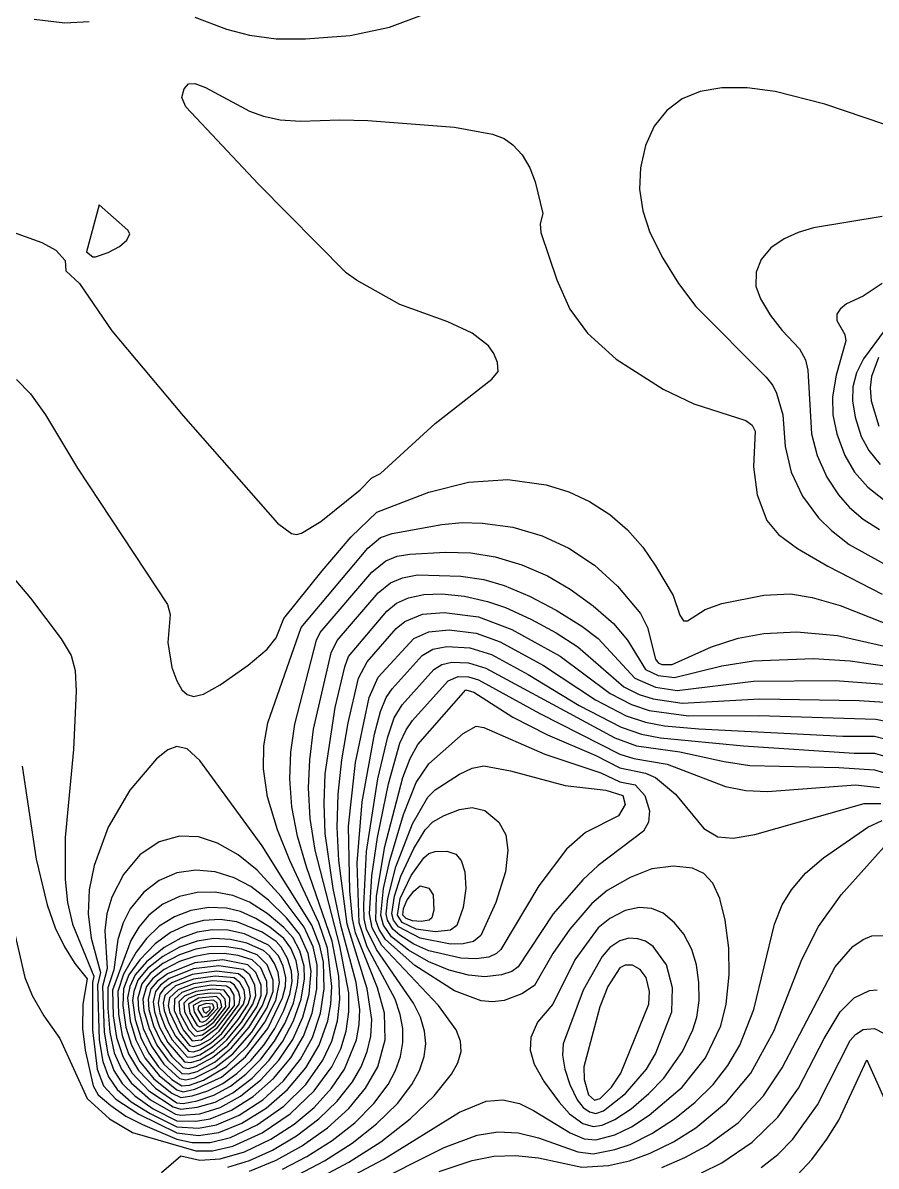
# Model space of a CAD drawing. Header units: inches. Extents: x 2608994 to 2618701, y 1261813 to 1271655.
# Drawn here: x 2614095 to 2614899, y 1265735 to 1266812 of the extents above; entities that cross this region are included whole.
import ezdxf

# ---------------------------------------------------------------- set-up
doc = ezdxf.new("R2010")
doc.units = ezdxf.units.IN
doc.header["$MEASUREMENT"] = 0

msp = doc.modelspace()

# ---------------------------------------------------------------- linework, layer by layer
for points, elevation in [([(2614105.6, 1266815.3), (2614134.4, 1266812), (2614157.2, 1266813.2)], 242), ([(2614256.8, 1266817.3), (2614286.8, 1266805.9), (2614308.4, 1266800.3), (2614333.6, 1266797), (2614361.2, 1266796.8), (2614403.2, 1266800.1), (2614440.4, 1266807.8), (2614471.4, 1266819.5)], 242), ([(2614073.5, 1266619.1), (2614112.8, 1266605.1), (2614126, 1266597.9), (2614134.7, 1266587.9), (2614135.4, 1266578.3), (2614148.2, 1266566.3), (2614178.8, 1266521.6), (2614246, 1266441.6), (2614334.8, 1266340.4), (2614348, 1266330.8), (2614352.8, 1266329.9), (2614357.6, 1266331), (2614375.6, 1266342), (2614412.6, 1266371.9), (2614423.6, 1266383.2), (2614432, 1266387.4), (2614483.6, 1266434.4), (2614536.9, 1266476.3), (2614542.9, 1266483.5), (2614542.1, 1266491.9), (2614538.7, 1266500.3), (2614533.6, 1266507.5), (2614518.4, 1266519.5), (2614495.4, 1266530.3), (2614450, 1266546.7), (2614409.2, 1266569.4), (2614399.6, 1266576.3), (2614317, 1266659.9), (2614248.4, 1266732.7), (2614244.8, 1266741.5), (2614246.9, 1266749.9), (2614250.8, 1266754.4), (2614256.8, 1266754.9), (2614266.9, 1266751.1), (2614308.4, 1266728.7), (2614321.6, 1266723.9), (2614337.2, 1266720.6), (2614356.4, 1266719.2), (2614393.6, 1266720.7), (2614420, 1266720), (2614501.6, 1266713.6), (2614537.6, 1266707.2), (2614548.4, 1266703.1), (2614556.8, 1266697.1), (2614565.4, 1266687.5), (2614572.7, 1266675.5), (2614577.7, 1266662.3), (2614584.8, 1266632.3), (2614582.3, 1266622.7), (2614583, 1266614.3), (2614598.2, 1266569.9), (2614610.4, 1266542.3), (2614627, 1266519.5), (2614654, 1266495.1), (2614698.3, 1266466.7), (2614727.2, 1266452.9), (2614776.4, 1266437.2), (2614782.4, 1266432.9), (2614785, 1266427.1), (2614783.5, 1266393.5), (2614786.9, 1266367.1), (2614796.2, 1266343.1), (2614807.2, 1266329.9), (2614824.9, 1266316.7), (2614853.6, 1266299.9), (2614904.9, 1266273.5)], 243), ([(2614944.4, 1266703.6), (2614850.8, 1266735.2), (2614804, 1266747.3), (2614777.6, 1266750.8), (2614753.6, 1266750.8), (2614733.2, 1266747.3), (2614716.4, 1266740.3), (2614701.9, 1266729.5), (2614690, 1266714.7), (2614681.6, 1266696.5), (2614676.9, 1266675.5), (2614676.1, 1266655.1), (2614679.1, 1266634.7), (2614685.9, 1266614.3), (2614698, 1266590.3), (2614712.7, 1266566.3), (2614729.2, 1266544.7), (2614795.6, 1266478.2), (2614801.8, 1266470.3), (2614805.3, 1266463.1), (2614811.1, 1266442.7), (2614813.3, 1266412.7), (2614819, 1266388.7), (2614829.6, 1266365.9), (2614844.7, 1266345.5), (2614856.9, 1266333.5), (2614873.6, 1266320.3), (2614906, 1266302.5)], 242), ([(2614163.2, 1266591.6), (2614175.2, 1266595.5), (2614186, 1266601.1), (2614192.9, 1266607.1), (2614195.6, 1266613.1), (2614193.8, 1266616.7), (2614166.8, 1266640.4), (2614154.9, 1266596.3), (2614160.8, 1266591.6), (2614163.2, 1266591.6)], 242), ([(2614904.8, 1266629.4), (2614840, 1266618.7), (2614825.6, 1266614.5), (2614812.4, 1266608.5), (2614800, 1266599.9), (2614790.8, 1266589.1), (2614785.9, 1266577.1), (2614785.7, 1266563.9), (2614790, 1266551.9), (2614799.4, 1266536.3), (2614810.5, 1266521.9), (2614826.8, 1266504.7), (2614832.7, 1266494.3), (2614834.7, 1266484.7), (2614838.1, 1266424.7), (2614843.6, 1266404.2), (2614852.8, 1266383.9), (2614863.6, 1266367.1), (2614873.9, 1266355.1), (2614886.8, 1266344.2), (2614902.4, 1266334.6)], 241), ([(2614904.8, 1266566.4), (2614886.8, 1266554.3), (2614871.2, 1266547.3), (2614865.2, 1266542.3), (2614862.1, 1266537.5), (2614862.2, 1266531.5), (2614869.5, 1266518.3), (2614870.7, 1266512.3), (2614861.6, 1266479.9), (2614858, 1266459.5), (2614858.4, 1266442.7), (2614862.2, 1266424.7), (2614869.7, 1266404.3), (2614878.6, 1266388.7), (2614891.2, 1266374.3), (2614906, 1266362.7)], 240), ([(2614907.6, 1266523.1), (2614887.2, 1266495.5), (2614880.7, 1266482.3), (2614877.2, 1266469.1), (2614876.8, 1266455.9), (2614879.4, 1266440.3), (2614885.1, 1266422.3), (2614892.1, 1266409.1), (2614902.9, 1266395.9)], 239), ([(2614901.4, 1266496.7), (2614894.7, 1266478.7), (2614893.5, 1266467.9), (2614894.4, 1266455.9), (2614901.8, 1266431.9)], 238), ([(2614088.8, 1266476), (2614102, 1266462.4), (2614116, 1266442.7), (2614146.3, 1266392.3), (2614231, 1266263.9), (2614233.8, 1266254.3), (2614231.5, 1266227.9), (2614235.2, 1266204.6), (2614239.8, 1266191.9), (2614244.8, 1266183.3), (2614249.6, 1266178.9), (2614255.6, 1266177.2), (2614265.2, 1266179.4), (2614280.8, 1266188.1), (2614307.2, 1266206.6), (2614325.2, 1266221.8), (2614333.6, 1266232.5), (2614340.8, 1266250.5), (2614376.8, 1266295.7), (2614404.3, 1266327.5), (2614428.4, 1266350.9), (2614477.6, 1266369.8), (2614514.8, 1266379.1), (2614552, 1266381.5), (2614588, 1266376.7), (2614609.6, 1266370), (2614628.8, 1266361), (2614648, 1266348.6), (2614664.8, 1266334.1), (2614679.1, 1266317.9), (2614691.2, 1266300.4), (2614707.8, 1266272.3), (2614714, 1266253.8), (2614717.6, 1266248.3), (2614721.2, 1266248.3), (2614738, 1266259.1), (2614753.6, 1266264.9), (2614793.2, 1266272.6), (2614818.4, 1266273.9), (2614838.8, 1266270.5), (2614865.2, 1266262.9), (2614931.2, 1266236.8)], 244), ([(2614042.5, 1266339.5), (2614102, 1266269.9), (2614130.8, 1266231.5), (2614140.4, 1266215.9), (2614144.2, 1266201.5), (2614145.1, 1266182.3), (2614142.4, 1266127.1), (2614134.8, 1266044.3), (2614134.6, 1266004.7), (2614137, 1265983.1), (2614141.6, 1265962.7), (2614161.8, 1265913.5), (2614160.4, 1265907.5), (2614160.3, 1265863.1), (2614164.9, 1265825.9), (2614170.8, 1265810.3), (2614182.4, 1265797.7), (2614204, 1265783.4), (2614240, 1265765.8), (2614260.4, 1265763.4), (2614279.6, 1265766.4), (2614301.2, 1265775), (2614324, 1265789.2), (2614344.4, 1265806.8), (2614361.5, 1265827.1), (2614374.1, 1265848.7), (2614382.2, 1265871.5), (2614385.1, 1265887.1), (2614386, 1265903.9), (2614381.9, 1265939.9), (2614373.8, 1265963.9), (2614346.5, 1266022.7), (2614334.8, 1266051.5), (2614325.5, 1266082.7), (2614321.5, 1266109.1), (2614321.8, 1266130.7), (2614325.8, 1266152.3), (2614357, 1266242.3), (2614420, 1266316.9), (2614432, 1266326.9), (2614442.8, 1266330.9), (2614489.6, 1266339.3), (2614508.8, 1266341), (2614528, 1266340.6), (2614556.8, 1266336.6), (2614584.4, 1266328.5), (2614609.6, 1266316.8), (2614633.6, 1266300.8), (2614655.2, 1266281.1), (2614677, 1266255.5), (2614683.6, 1266242.3), (2614691.1, 1266212.3), (2614693.6, 1266208.8), (2614697.2, 1266207.4), (2614706.8, 1266207.3), (2614744, 1266224), (2614769.2, 1266232.2), (2614793.2, 1266236.4), (2614824.4, 1266238.1), (2614862.8, 1266234.6), (2614927.6, 1266220)], 245), ([(2614094.2, 1266111.5), (2614107.4, 1266023.9), (2614117.6, 1265980.7), (2614125.4, 1265959.1), (2614134, 1265941.1), (2614143.7, 1265925.5), (2614155.3, 1265911.1), (2614151.4, 1265887.1), (2614151.1, 1265864.3), (2614153.5, 1265843.9), (2614161, 1265810.3), (2614165.7, 1265801.9), (2614177.6, 1265791.6), (2614192, 1265781.6), (2614207.6, 1265773.8), (2614240, 1265760.1), (2614254.4, 1265756.8), (2614271.2, 1265756.8), (2614290.4, 1265761.5), (2614315.6, 1265773.4), (2614340.7, 1265791.1), (2614361.4, 1265811.5), (2614377.5, 1265834.3), (2614386, 1265852.3), (2614391.5, 1265871.5), (2614393.7, 1265891.9), (2614392.6, 1265913.5), (2614386.4, 1265946.5), (2614362.2, 1266016.7), (2614353.8, 1266045.5), (2614348.4, 1266073.1), (2614346.4, 1266099.5), (2614347.4, 1266124.7), (2614351.3, 1266151.1), (2614371.5, 1266230.3), (2614375, 1266237.5), (2614423.6, 1266294.3), (2614436.8, 1266305.1), (2614447.6, 1266309.4), (2614459.6, 1266311.4), (2614493.2, 1266313.3), (2614517.2, 1266312.5), (2614540, 1266308.8), (2614565.2, 1266301.2), (2614589.2, 1266290.8), (2614610.8, 1266278.3), (2614632.4, 1266262.5), (2614651.7, 1266245.9), (2614664.8, 1266230.3), (2614681.6, 1266202.7), (2614693.6, 1266196.9), (2614709.2, 1266195), (2614753.6, 1266206), (2614783.6, 1266210.8), (2614840, 1266213.1), (2614874.8, 1266210.8), (2614918, 1266204.5)], 246), ([(2614083.1, 1265971.1), (2614096.5, 1265912.3), (2614103.5, 1265895.5), (2614114.5, 1265876.3), (2614129.6, 1265854.8), (2614155.4, 1265798.3), (2614176.4, 1265779), (2614198, 1265766.4), (2614258, 1265748.9), (2614273.6, 1265749), (2614292.8, 1265753.5), (2614320.4, 1265766), (2614346.8, 1265783.9), (2614369.5, 1265805.5), (2614386.1, 1265828.3), (2614394.4, 1265845.1), (2614399.7, 1265861.9), (2614402.2, 1265879.9), (2614402, 1265897.9), (2614393.7, 1265942.3), (2614370.2, 1266032.3), (2614365.6, 1266062.3), (2614364, 1266091.1), (2614365.2, 1266117.5), (2614368.9, 1266146.3), (2614385.3, 1266218.3), (2614391.2, 1266229.9), (2614429.7, 1266274.7), (2614441.5, 1266284.3), (2614452.7, 1266289.1), (2614466.8, 1266291.8), (2614507.6, 1266290.7), (2614529.2, 1266287.3), (2614548.4, 1266281.8), (2614572.4, 1266271.8), (2614597.6, 1266258.6), (2614621.7, 1266243.5), (2614637.2, 1266231.7), (2614671.6, 1266194.3), (2614691.2, 1266185.9), (2614711.6, 1266182.9), (2614783.6, 1266191.6), (2614860.4, 1266192.3), (2614910.8, 1266188.3)], 247), ([(2614225.6, 1265728.7), (2614243.6, 1265744.3), (2614261.6, 1265740.2), (2614280.8, 1265741.4), (2614303.6, 1265748), (2614328.6, 1265759.9), (2614350.4, 1265774.1), (2614369.3, 1265789.9), (2614385.8, 1265807.9), (2614398, 1265825.9), (2614409.2, 1265853.5), (2614411.8, 1265867.9), (2614412.3, 1265882.3), (2614409.1, 1265907.5), (2614394.9, 1265960.3), (2614387.3, 1265996.3), (2614379.9, 1266047.9), (2614378.7, 1266076.7), (2614379.8, 1266104.3), (2614389.1, 1266166.7), (2614398.2, 1266205.1), (2614401.8, 1266214.7), (2614438, 1266257.6), (2614447.1, 1266265.1), (2614458.4, 1266270.2), (2614472.8, 1266273.3), (2614489.6, 1266273.8), (2614511.2, 1266271.6), (2614532.8, 1266266.8), (2614549.6, 1266261), (2614573.6, 1266249.9), (2614597.6, 1266237), (2614618, 1266223.8), (2614661.2, 1266186.3), (2614675.6, 1266179.1), (2614688.8, 1266174.8), (2614716.4, 1266171), (2614789.6, 1266174.8), (2614883.2, 1266173.3), (2614907.2, 1266171.7)], 248), ([(2614288, 1265733.7), (2614308.4, 1265740), (2614330, 1265749.7), (2614352.8, 1265763.2), (2614373.9, 1265779.1), (2614391.2, 1265795.9), (2614405.4, 1265813.9), (2614413.6, 1265828.3), (2614419.4, 1265842.7), (2614422.7, 1265857.1), (2614423.7, 1265872.7), (2614419.5, 1265901.5), (2614400.4, 1265962.7), (2614392.6, 1266022.7), (2614391.1, 1266053.9), (2614392, 1266085.1), (2614395.4, 1266117.5), (2614401.3, 1266152.3), (2614411.1, 1266194.3), (2614419.4, 1266209.9), (2614446.7, 1266241.1), (2614454.8, 1266247.9), (2614471.6, 1266254.6), (2614492, 1266256.4), (2614524.4, 1266252.1), (2614555.6, 1266240.4), (2614601.2, 1266215.1), (2614648.3, 1266179.9), (2614668.4, 1266169.6), (2614685.2, 1266163.8), (2614722.4, 1266159), (2614788.4, 1266159.3), (2614898.8, 1266155.9), (2614909.6, 1266153.7)], 249), ([(2614308.4, 1265729.8), (2614333.6, 1265740.3), (2614357.6, 1265753.5), (2614382, 1265770.7), (2614402, 1265788.8), (2614417.9, 1265807.9), (2614429.5, 1265828.3), (2614436.4, 1265853.5), (2614435.8, 1265878.7), (2614429.2, 1265902.7), (2614408.3, 1265954.3), (2614405.5, 1265967.5), (2614403, 1265993.9), (2614401.9, 1266055.1), (2614408.3, 1266115.1), (2614421.1, 1266176.3), (2614429.6, 1266195.3), (2614463.2, 1266231.9), (2614477.6, 1266238), (2614496.8, 1266240), (2614522, 1266236.7), (2614544.8, 1266228.6), (2614585.6, 1266206.5), (2614634.5, 1266173.9), (2614663.6, 1266159), (2614681.6, 1266152.8), (2614699.6, 1266149.4), (2614732, 1266146.8), (2614867.6, 1266139.7), (2614897.6, 1266139.7), (2614907.2, 1266137.4)], 250), ([(2614339.6, 1265731.7), (2614362.4, 1265743.5), (2614386.3, 1265758.7), (2614407.6, 1265775.5), (2614425.7, 1265793.5), (2614439.2, 1265811.5), (2614446.2, 1265824.7), (2614450.8, 1265837.9), (2614453.1, 1265851.1), (2614453, 1265864.3), (2614450.5, 1265877.5), (2614445.6, 1265891.9), (2614419.4, 1265941.1), (2614411.7, 1265963.9), (2614410, 1266020.3), (2614414.6, 1266077.9), (2614426.4, 1266141.5), (2614431.9, 1266163.1), (2614437.3, 1266176.3), (2614442.8, 1266184.5), (2614471.1, 1266215.9), (2614481.2, 1266221.6), (2614494.4, 1266224.2), (2614516, 1266222.9), (2614536.4, 1266216.6), (2614571.2, 1266198), (2614619.2, 1266168.8), (2614658.8, 1266148.3), (2614678, 1266141.5), (2614696, 1266138.3), (2614774, 1266130.6), (2614878.4, 1266123.7), (2614897.6, 1266123.6), (2614906, 1266121.3)], 251), ([(2614354, 1265726.5), (2614379.2, 1265739.7), (2614405.3, 1265756.3), (2614428.3, 1265774.3), (2614447.9, 1265793.5), (2614461.5, 1265811.5), (2614468.6, 1265824.7), (2614473.1, 1265837.9), (2614474.5, 1265849.9), (2614473.4, 1265861.9), (2614469.5, 1265875.1), (2614463.1, 1265888.3), (2614428, 1265938.7), (2614418.7, 1265957.9), (2614416.6, 1265967.5), (2614416.3, 1265980.7), (2614418.7, 1266031.1), (2614429.3, 1266099.5), (2614438.7, 1266139.1), (2614444.9, 1266157.1), (2614452.4, 1266169.4), (2614482.2, 1266202.7), (2614489.6, 1266207.3), (2614499.2, 1266209.6), (2614514.8, 1266209), (2614531.2, 1266203.9), (2614652.8, 1266138.2), (2614673.2, 1266130.5), (2614714, 1266124.9), (2614756, 1266115.8), (2614780, 1266112.2), (2614864, 1266110.3), (2614897.6, 1266107.9), (2614906, 1266105.4)], 252), ([(2614373.2, 1265722.9), (2614402.1, 1265738.3), (2614432.1, 1265757.5), (2614460, 1265779.1), (2614482.5, 1265800.7), (2614499, 1265821.1), (2614504.9, 1265831.9), (2614507.9, 1265842.7), (2614507.4, 1265852.3), (2614503.4, 1265863.1), (2614486.7, 1265885.9), (2614433.2, 1265942.5), (2614424.1, 1265959.1), (2614421.6, 1265972.3), (2614423.9, 1266008.3), (2614429, 1266044.3), (2614439.6, 1266094.7), (2614450.3, 1266133.1), (2614456, 1266145.8), (2614462, 1266154.5), (2614495.7, 1266191.9), (2614505.2, 1266196.1), (2614514.8, 1266195.8), (2614524.4, 1266192.8), (2614582, 1266161.2), (2614657.6, 1266122.9), (2614670.8, 1266118.7), (2614702, 1266113.5), (2614757.2, 1266092.3), (2614776.4, 1266088.5), (2614796.8, 1266087.5), (2614879.6, 1266093.8), (2614902.4, 1266091.5)], 253), ([(2614386.4, 1265715.4), (2614434.3, 1265740.7), (2614506.4, 1265785.3), (2614531.6, 1265795.9), (2614547.2, 1265797.2), (2614562.8, 1265793.5), (2614576, 1265787.1), (2614610.6, 1265765.9), (2614624, 1265760.2), (2614634.8, 1265759.3), (2614652.8, 1265764), (2614668.4, 1265771.7), (2614685.2, 1265782.7), (2614716.2, 1265809.1), (2614738.2, 1265836.7), (2614752.8, 1265866.7), (2614757.8, 1265887.1), (2614760.5, 1265914.7), (2614760.2, 1265939.9), (2614756.8, 1265966.3), (2614751.9, 1265986.7), (2614745.3, 1266001.1), (2614736.8, 1266010.3), (2614726, 1266015.4), (2614708, 1266017.3), (2614687.6, 1266014.8), (2614667.2, 1266006.7), (2614645.6, 1265994.3), (2614631.2, 1265982), (2614610.3, 1265957.9), (2614594.5, 1265935.1), (2614577.2, 1265904.7), (2614565.2, 1265897), (2614548.4, 1265890.8), (2614537.6, 1265889.4), (2614526.8, 1265890.3), (2614501.6, 1265899.7), (2614464.4, 1265923.6), (2614436.5, 1265948.3), (2614430.8, 1265957.5), (2614427.6, 1265966.3), (2614428, 1265989.1), (2614435.9, 1266035.9), (2614453.1, 1266100.7), (2614459.8, 1266118.7), (2614467.1, 1266131.9), (2614512.4, 1266183.5), (2614520, 1266181.1), (2614556.8, 1266157.8), (2614589.2, 1266141.1), (2614634.8, 1266121.4), (2614657.6, 1266109.9), (2614681.6, 1266105), (2614691.2, 1266100.8), (2614709.9, 1266085.1), (2614736.8, 1266052.9), (2614750, 1266044.9), (2614764.4, 1266043.6), (2614784.8, 1266047), (2614888, 1266076.2), (2614903.6, 1266076.4)], 254), ([(2614546, 1265914.8), (2614530.4, 1265913.1), (2614514.8, 1265914.4), (2614496.8, 1265919.1), (2614477.6, 1265927.1), (2614458.4, 1265938.2), (2614442.3, 1265950.7), (2614434.9, 1265961.5), (2614432.2, 1265971.1), (2614434.7, 1265996.3), (2614440.6, 1266022.7), (2614453.6, 1266065.8), (2614465.6, 1266096), (2614477.6, 1266113.7), (2614510, 1266142.4), (2614522, 1266149.3), (2614529.2, 1266147.8), (2614586.8, 1266122.7), (2614639.6, 1266105.3), (2614657.6, 1266096.7), (2614672, 1266093.8), (2614681, 1266083.9), (2614685.5, 1266069.5), (2614684.6, 1266058.7), (2614679.8, 1266050.3), (2614637.2, 1266018), (2614622.8, 1266004.4), (2614594.6, 1265972.3), (2614561.6, 1265922.5), (2614555.6, 1265918), (2614546, 1265914.8)], 255), ([(2614277.2, 1265773.4), (2614298.8, 1265782.6), (2614320.9, 1265797.1), (2614340.4, 1265815.1), (2614356.5, 1265835.5), (2614367.7, 1265855.9), (2614375.4, 1265878.7), (2614378.8, 1265901.5), (2614378.2, 1265926.7), (2614374.7, 1265942.3), (2614367.2, 1265961.5), (2614320.4, 1266036.5), (2614261.6, 1266116.7), (2614249.6, 1266127.9), (2614240, 1266130.1), (2614231.6, 1266126.8), (2614220.8, 1266118.4), (2614195.6, 1266088.9), (2614175.2, 1266053.9), (2614161.9, 1266017.9), (2614157.4, 1265995.1), (2614156.3, 1265972.3), (2614159.1, 1265949.5), (2614167.9, 1265917.1), (2614165.1, 1265905.1), (2614166.8, 1265853.5), (2614170.2, 1265833.1), (2614175.4, 1265818.7), (2614183.7, 1265806.7), (2614196.8, 1265795.3), (2614214.8, 1265784.1), (2614240, 1265771.6), (2614260.4, 1265770.4), (2614277.2, 1265773.4)], 244), ([(2614534, 1265931.6), (2614522, 1265929.9), (2614507.6, 1265930.5), (2614477.6, 1265937.6), (2614463.2, 1265943.9), (2614450, 1265952.1), (2614443.5, 1265957.9), (2614438.6, 1265966.3), (2614437.4, 1265972.3), (2614438.8, 1265986.7), (2614446.4, 1266016.5), (2614462, 1266057.1), (2614476.4, 1266082.4), (2614483.6, 1266089.2), (2614506.4, 1266104), (2614518.4, 1266109.6), (2614529.2, 1266111.7), (2614554.4, 1266107.2), (2614606, 1266093.3), (2614644.4, 1266088.8), (2614660.5, 1266083.9), (2614662.4, 1266075.5), (2614656.4, 1266064.8), (2614625.2, 1266048.9), (2614607.2, 1266033.3), (2614581.3, 1265998.7), (2614545.3, 1265938.7), (2614541.2, 1265934.8), (2614534, 1265931.6)], 256), ([(2614519.6, 1265946.2), (2614510, 1265944), (2614498, 1265943.7), (2614469.2, 1265949.3), (2614448.8, 1265960.2), (2614444.2, 1265966.3), (2614442.5, 1265972.3), (2614445, 1265989.1), (2614451.2, 1266007.8), (2614463.2, 1266034), (2614474, 1266051.5), (2614481.2, 1266059.1), (2614492, 1266065.1), (2614506.4, 1266070.7), (2614518.4, 1266072.6), (2614530.4, 1266069.6), (2614543.5, 1266058.7), (2614550, 1266046.7), (2614552.1, 1266032.3), (2614549.6, 1266011.9), (2614540.6, 1265983.1), (2614526.4, 1265951.9), (2614519.6, 1265946.2)], 257), ([(2614418.8, 1265715.4), (2614492, 1265752.2), (2614523.2, 1265763.8), (2614542.4, 1265766.9), (2614561.6, 1265765.9), (2614580.8, 1265761.2), (2614618, 1265747.9), (2614632.4, 1265746.3), (2614652.8, 1265750.1), (2614667.4, 1265755.1), (2614687.6, 1265765.3), (2614709, 1265779.1), (2614728.6, 1265794.7), (2614745.4, 1265811.5), (2614759.3, 1265829.5), (2614770.6, 1265848.7), (2614783.8, 1265882.3), (2614803.3, 1265962.7), (2614810.6, 1265980.7), (2614819.2, 1265995.1), (2614832.5, 1266010.7), (2614849.5, 1266025.1), (2614891.3, 1266053.9), (2614904.8, 1266060.3)], 255), ([(2614271.2, 1265779.2), (2614291.6, 1265787.2), (2614312, 1265800.1), (2614331.2, 1265817.1), (2614347.4, 1265836.7), (2614359.3, 1265857.1), (2614367.5, 1265878.7), (2614372, 1265901.5), (2614372.3, 1265924.3), (2614368.4, 1265941.2), (2614360, 1265959.7), (2614338.4, 1265988.8), (2614315.6, 1266013.5), (2614297.6, 1266028), (2614278.4, 1266039), (2614260.4, 1266044.8), (2614242.4, 1266045.6), (2614223.2, 1266040.1), (2614205.2, 1266027.8), (2614189.7, 1266009.5), (2614178.8, 1265988.1), (2614174.1, 1265972.3), (2614172, 1265956.7), (2614174.3, 1265920.7), (2614169.9, 1265903.9), (2614171.4, 1265860.7), (2614174.9, 1265840.3), (2614180.6, 1265824.7), (2614188.4, 1265812.4), (2614200.2, 1265800.7), (2614217.6, 1265788.7), (2614240, 1265777.3), (2614258, 1265777), (2614271.2, 1265779.2)], 243), ([(2614487.2, 1265729.6), (2614518.4, 1265740), (2614538.8, 1265743.9), (2614559.2, 1265744.7), (2614580.8, 1265742.3), (2614621.6, 1265733.6), (2614646.8, 1265735.3), (2614666.5, 1265739.5), (2614686.2, 1265746.7), (2614708.1, 1265757.5), (2614729.2, 1265770.7), (2614758.1, 1265794.7), (2614781, 1265822.3), (2614802.7, 1265861.9), (2614829.2, 1265929.3), (2614844.9, 1265960.3), (2614866.3, 1265990.3), (2614914.5, 1266044.3)], 256), ([(2614498, 1265956.9), (2614483.6, 1265955.3), (2614465.6, 1265958), (2614452.4, 1265964.2), (2614447.9, 1265971.1), (2614450.5, 1265986.7), (2614460.8, 1266008.6), (2614472.8, 1266025.2), (2614477.6, 1266029.1), (2614483.6, 1266031), (2614494.4, 1266031.5), (2614502.8, 1266028.5), (2614507.9, 1266022.7), (2614511.5, 1266011.9), (2614512.5, 1265996.3), (2614509.8, 1265978.3), (2614504, 1265961.4), (2614498, 1265956.9)], 258), ([(2614261.6, 1265784), (2614280.8, 1265789.7), (2614300, 1265800.5), (2614319.2, 1265815.8), (2614336.1, 1265834.3), (2614349.2, 1265854), (2614358.8, 1265875.1), (2614364.8, 1265896.7), (2614366.6, 1265918.3), (2614363.6, 1265935.1), (2614355.6, 1265953.1), (2614343.2, 1265968.6), (2614326.4, 1265985.2), (2614309.6, 1265998.1), (2614294, 1266006.2), (2614276, 1266011.8), (2614258, 1266013.6), (2614240, 1266011), (2614223.2, 1266003.7), (2614208.8, 1265992.7), (2614196.1, 1265977.1), (2614189.2, 1265963.9), (2614184.3, 1265948.3), (2614180.4, 1265919.5), (2614174.8, 1265902.7), (2614174.8, 1265883.5), (2614176.7, 1265860.7), (2614181, 1265841.5), (2614187.7, 1265825.9), (2614196.8, 1265813.1), (2614215, 1265797.1), (2614238.8, 1265783.5), (2614243.6, 1265782.5), (2614261.6, 1265784)], 242), ([(2614259.2, 1265790), (2614276, 1265794.9), (2614292.8, 1265803.8), (2614310.8, 1265817.6), (2614326.9, 1265834.3), (2614340, 1265852.3), (2614350, 1265871.5), (2614357.2, 1265891.9), (2614360.4, 1265911.1), (2614360, 1265923.1), (2614355.8, 1265937.5), (2614349.2, 1265950.1), (2614340.8, 1265959.3), (2614325.2, 1265972.6), (2614308.4, 1265983.3), (2614292.8, 1265989.6), (2614276, 1265992.7), (2614259.2, 1265992.5), (2614242.4, 1265988.7), (2614226.8, 1265981.3), (2614213.6, 1265971), (2614204, 1265959.8), (2614196.5, 1265947.1), (2614179.4, 1265900.3), (2614180, 1265876.3), (2614183.2, 1265855.9), (2614189, 1265837.9), (2614197.8, 1265822.3), (2614213.6, 1265805.5), (2614236.4, 1265790.4), (2614243.6, 1265788.1), (2614259.2, 1265790)], 241), ([(2614477.8, 1265966.3), (2614470.4, 1265965), (2614462, 1265965.8), (2614456, 1265968), (2614453.1, 1265971.1), (2614453.6, 1265977.5), (2614457.2, 1265985.5), (2614463.2, 1265993.8), (2614469.2, 1265998.6), (2614477.6, 1265996.5), (2614481.6, 1265990.3), (2614482.1, 1265975.9), (2614480.4, 1265968.7), (2614477.8, 1265966.3)], 259), ([(2614259.2, 1265796.2), (2614274.8, 1265801.3), (2614290.4, 1265809.9), (2614304.9, 1265821.1), (2614319.2, 1265835.5), (2614332.1, 1265852.3), (2614341.8, 1265869.1), (2614349.8, 1265888.3), (2614353.8, 1265905.1), (2614354.5, 1265915.9), (2614352.3, 1265927.9), (2614347.3, 1265939.9), (2614340.8, 1265949.2), (2614327.6, 1265959.9), (2614314.4, 1265968), (2614300, 1265974.4), (2614286.8, 1265977.6), (2614270, 1265978.2), (2614253.2, 1265975.5), (2614237.6, 1265969.6), (2614223.2, 1265960.6), (2614211.2, 1265949.2), (2614201.6, 1265936.2), (2614189.6, 1265915.5), (2614184.2, 1265899.1), (2614184.8, 1265877.5), (2614188.4, 1265857.6), (2614194.5, 1265840.3), (2614203.7, 1265824.7), (2614219.7, 1265807.9), (2614240, 1265794.3), (2614246, 1265793.7), (2614259.2, 1265796.2)], 240), ([(2614640.8, 1265773.2), (2614652.8, 1265778.5), (2614668.1, 1265788.7), (2614685, 1265803.1), (2614699, 1265817.5), (2614716.6, 1265842.7), (2614726.2, 1265863.1), (2614730, 1265875.1), (2614732.2, 1265890.7), (2614732, 1265907.5), (2614729.7, 1265924.3), (2614725.4, 1265938.7), (2614717.8, 1265953.1), (2614709.2, 1265963.9), (2614698.4, 1265972.9), (2614687.6, 1265977.4), (2614675.6, 1265978.3), (2614662.4, 1265975.4), (2614648, 1265967.9), (2614637.2, 1265959), (2614615.2, 1265929.1), (2614594.3, 1265887.1), (2614580, 1265870.3), (2614573.7, 1265855.9), (2614572.9, 1265843.9), (2614576.7, 1265830.7), (2614586.2, 1265813.9), (2614600.3, 1265794.7), (2614610.2, 1265783.9), (2614622.8, 1265774.6), (2614632.4, 1265771.9), (2614640.8, 1265773.2)], 253), ([(2614254.4, 1265800.8), (2614269.3, 1265805.5), (2614283.2, 1265812.5), (2614296.4, 1265821.9), (2614309.6, 1265834.2), (2614321.9, 1265848.7), (2614332.3, 1265864.3), (2614340.8, 1265881.1), (2614346.4, 1265896.7), (2614348.6, 1265908.7), (2614348, 1265918.3), (2614344.4, 1265930.3), (2614338.4, 1265941), (2614333.6, 1265946.2), (2614320.4, 1265954.9), (2614296.4, 1265964.7), (2614280.8, 1265967), (2614265.2, 1265966), (2614249.6, 1265961.9), (2614234, 1265954.6), (2614219.6, 1265944.1), (2614205.2, 1265928.9), (2614194.7, 1265914.7), (2614189.7, 1265901.5), (2614189, 1265885.9), (2614191.9, 1265865.5), (2614197.2, 1265848.7), (2614205.2, 1265833.1), (2614218.4, 1265816.8), (2614235.2, 1265803.2), (2614243.6, 1265799.2), (2614254.4, 1265800.8)], 239), ([(2614256.8, 1265807), (2614282, 1265818.5), (2614304.8, 1265837.6), (2614325.6, 1265864.3), (2614339.6, 1265893.1), (2614342.4, 1265903.9), (2614342.6, 1265912.3), (2614340.1, 1265923.1), (2614335.7, 1265932.7), (2614326.4, 1265942.8), (2614303.6, 1265953.5), (2614288, 1265956.9), (2614273.6, 1265957.3), (2614259.2, 1265955), (2614243.6, 1265949.5), (2614228, 1265940.6), (2614211.2, 1265927), (2614200.5, 1265914.7), (2614195.6, 1265903.9), (2614193.4, 1265893.1), (2614195.9, 1265871.5), (2614201.2, 1265853.5), (2614209.7, 1265836.7), (2614223.2, 1265819.9), (2614240, 1265806.4), (2614246, 1265804.7), (2614256.8, 1265807)], 238), ([(2614244.8, 1265810.4), (2614252, 1265811), (2614265.2, 1265815.7), (2614286.8, 1265828.5), (2614306.4, 1265847.5), (2614323, 1265870.3), (2614333.3, 1265890.7), (2614336.8, 1265907.5), (2614335.3, 1265917.1), (2614332, 1265925.5), (2614327.3, 1265932.7), (2614321.6, 1265937.9), (2614306, 1265944.7), (2614290.4, 1265948.3), (2614274.8, 1265949), (2614259.2, 1265946.7), (2614242.4, 1265940.9), (2614226.8, 1265932.2), (2614212.4, 1265920.8), (2614203.3, 1265909.9), (2614199.3, 1265899.1), (2614198.2, 1265890.7), (2614200.7, 1265872.7), (2614206.4, 1265854.9), (2614213.6, 1265840.9), (2614222.8, 1265828.3), (2614235.2, 1265816.3), (2614244.8, 1265810.4)], 237), ([(2614642, 1265786.7), (2614663, 1265803.1), (2614682.6, 1265825.9), (2614691, 1265840.3), (2614706.7, 1265879.9), (2614707.3, 1265902.7), (2614701.4, 1265924.3), (2614688.8, 1265941.7), (2614681.6, 1265946.5), (2614674.4, 1265948.9), (2614666, 1265949.3), (2614657.6, 1265947), (2614648, 1265940.6), (2614640.8, 1265932), (2614622.9, 1265900.3), (2614604.2, 1265849.9), (2614603.6, 1265839.1), (2614605.6, 1265825.9), (2614610.3, 1265811.5), (2614617.3, 1265797.1), (2614622.9, 1265789.9), (2614628.8, 1265785.6), (2614634.8, 1265784.3), (2614642, 1265786.7)], 252), ([(2614697.2, 1265733.4), (2614718.8, 1265742.6), (2614739.2, 1265753.7), (2614769, 1265775.5), (2614793, 1265800.7), (2614810.5, 1265827.1), (2614860.4, 1265922.4), (2614877.2, 1265941.4), (2614886.8, 1265948.2), (2614895.2, 1265951.6), (2614906, 1265952)], 257), ([(2614256.8, 1265817.8), (2614275.9, 1265827.1), (2614292.8, 1265840.4), (2614310.5, 1265860.7), (2614324.8, 1265883.5), (2614330.6, 1265899.1), (2614330.6, 1265909.9), (2614325.1, 1265924.3), (2614315.6, 1265933.8), (2614301.2, 1265938.9), (2614286.8, 1265941.3), (2614272.4, 1265941.4), (2614258, 1265939.1), (2614242.4, 1265933.8), (2614226.8, 1265925.4), (2614214.8, 1265916.1), (2614207, 1265906.3), (2614203.1, 1265893.1), (2614203.9, 1265882.3), (2614208.3, 1265864.3), (2614215.9, 1265847.5), (2614227.8, 1265830.7), (2614242.4, 1265817.3), (2614248.4, 1265815.8), (2614256.8, 1265817.8)], 236), ([(2614259.2, 1265823.8), (2614276, 1265832.9), (2614291.6, 1265845.9), (2614308.1, 1265865.5), (2614320.8, 1265885.9), (2614325.1, 1265897.9), (2614324.7, 1265908.7), (2614319.2, 1265921.4), (2614310.9, 1265929.1), (2614297.6, 1265933.1), (2614284.4, 1265934.9), (2614270, 1265934.5), (2614256.8, 1265932.2), (2614242.4, 1265927.4), (2614228, 1265919.9), (2614217.2, 1265911.5), (2614211.2, 1265903.8), (2614207.9, 1265891.9), (2614208.9, 1265881.1), (2614213.7, 1265864.3), (2614221.2, 1265848.7), (2614231.6, 1265834.3), (2614244.8, 1265822), (2614250.8, 1265821.4), (2614259.2, 1265823.8)], 235), ([(2614258, 1265828.4), (2614273.6, 1265836.8), (2614288, 1265848.6), (2614302.6, 1265865.5), (2614315.2, 1265884.7), (2614319.5, 1265895.5), (2614319.4, 1265905.1), (2614314.4, 1265917.1), (2614306.9, 1265924.3), (2614283.2, 1265928.9), (2614256.8, 1265926.2), (2614231.2, 1265915.9), (2614221.4, 1265908.7), (2614215.5, 1265901.5), (2614212.8, 1265891.9), (2614213.5, 1265882.3), (2614218, 1265866.7), (2614224.9, 1265852.3), (2614235.1, 1265837.9), (2614246, 1265827.4), (2614250.8, 1265826.7), (2614258, 1265828.4)], 234), ([(2614261.6, 1265834.8), (2614274.7, 1265842.7), (2614287, 1265853.5), (2614301, 1265870.3), (2614311.7, 1265887.1), (2614314.5, 1265895.5), (2614313.4, 1265905.1), (2614308.6, 1265914.7), (2614302.4, 1265920), (2614279.6, 1265923.4), (2614255.6, 1265920.5), (2614232.8, 1265911.3), (2614224.5, 1265905.1), (2614219.7, 1265899.1), (2614217.5, 1265889.5), (2614218.8, 1265879.9), (2614223.7, 1265865.5), (2614231.4, 1265851.1), (2614247.2, 1265832.9), (2614253.2, 1265832.1), (2614261.6, 1265834.8)], 233), ([(2614261.6, 1265839.6), (2614273.6, 1265846.9), (2614284.4, 1265856.4), (2614297.9, 1265872.7), (2614307.2, 1265887.1), (2614309.4, 1265894.3), (2614308.2, 1265902.7), (2614303.8, 1265911.1), (2614298.1, 1265915.9), (2614277.2, 1265918.3), (2614254.4, 1265915.2), (2614235.2, 1265907.4), (2614228, 1265902), (2614223.9, 1265896.7), (2614222.3, 1265888.3), (2614224, 1265878.7), (2614228.9, 1265865.5), (2614235.6, 1265853.5), (2614249.6, 1265837.6), (2614254.4, 1265837.3), (2614261.6, 1265839.6)], 232), ([(2614638.9, 1265798.3), (2614649.6, 1265809.1), (2614658.6, 1265822.3), (2614684.9, 1265887.1), (2614685.4, 1265899.1), (2614682.2, 1265912.3), (2614676.8, 1265920), (2614669.6, 1265923.9), (2614662.4, 1265924), (2614657.6, 1265921.4), (2614646.2, 1265903.9), (2614638.8, 1265884.7), (2614623.7, 1265828.3), (2614624, 1265816.3), (2614628.1, 1265801.9), (2614633.6, 1265796.6), (2614638.9, 1265798.3)], 251), ([(2614261.6, 1265844.3), (2614272.4, 1265850.7), (2614282.3, 1265859.5), (2614302.9, 1265887.1), (2614304.4, 1265893.1), (2614303.3, 1265900.3), (2614299.4, 1265907.5), (2614294, 1265911.9), (2614276, 1265913.6), (2614255.6, 1265910.8), (2614238.8, 1265904.4), (2614228.7, 1265895.5), (2614227.1, 1265888.3), (2614228.1, 1265881.1), (2614232.3, 1265869.1), (2614238.8, 1265857.2), (2614250.8, 1265842.8), (2614255.6, 1265842.4), (2614261.6, 1265844.3)], 231), ([(2614261.6, 1265848.8), (2614271.2, 1265854.3), (2614279.8, 1265861.9), (2614298.7, 1265887.1), (2614299.6, 1265893.1), (2614298.1, 1265899.1), (2614294.2, 1265905.1), (2614290.4, 1265908), (2614273.6, 1265909.2), (2614255.6, 1265906.5), (2614241.2, 1265900.8), (2614232.9, 1265893.1), (2614231.8, 1265885.9), (2614233.1, 1265879.9), (2614242.4, 1265860.1), (2614252, 1265848.1), (2614255.6, 1265847.2), (2614261.6, 1265848.8)], 230), ([(2614262.8, 1265853.7), (2614278.4, 1265865.2), (2614294.2, 1265885.9), (2614294, 1265895.7), (2614290.5, 1265901.5), (2614286.8, 1265904.3), (2614272.4, 1265905.1), (2614256.8, 1265902.7), (2614244.8, 1265898.2), (2614237.7, 1265891.9), (2614237.5, 1265881.1), (2614246, 1265862.9), (2614254.4, 1265852.5), (2614262.8, 1265853.7)], 229), ([(2614264, 1265858.4), (2614276, 1265867.2), (2614289.7, 1265884.7), (2614289.9, 1265893.1), (2614284.4, 1265900.3), (2614273.6, 1265901.3), (2614258, 1265899.2), (2614247.2, 1265894.9), (2614241.8, 1265889.5), (2614242.9, 1265878.7), (2614251.2, 1265863.1), (2614256.8, 1265857), (2614264, 1265858.4)], 228), ([(2614265.4, 1265863.1), (2614274.9, 1265870.3), (2614286.1, 1265884.7), (2614285.4, 1265891.9), (2614280.8, 1265897.2), (2614271.2, 1265897.7), (2614259.2, 1265895.9), (2614250.8, 1265892.6), (2614246.4, 1265888.3), (2614247.1, 1265879.9), (2614254.9, 1265865.5), (2614259.2, 1265861.4), (2614265.4, 1265863.1)], 227), ([(2614267.6, 1265868.2), (2614274.8, 1265874.3), (2614282.4, 1265884.7), (2614281.2, 1265890.7), (2614277.2, 1265894.3), (2614260.4, 1265892.8), (2614250.9, 1265887.1), (2614252.2, 1265878.7), (2614259.2, 1265867.1), (2614261.6, 1265865.9), (2614267.6, 1265868.2)], 226), ([(2614734.4, 1265728.3), (2614753.6, 1265737.8), (2614782.4, 1265757.2), (2614806.4, 1265780.6), (2614825.9, 1265807.9), (2614850.2, 1265854.7), (2614865.1, 1265879.9), (2614878.4, 1265893.2), (2614892.8, 1265900), (2614900, 1265900.8)], 258), ([(2614267.6, 1265871.8), (2614278.5, 1265883.5), (2614277.8, 1265888.3), (2614274.8, 1265891.1), (2614262.8, 1265890.1), (2614255.4, 1265885.9), (2614256.2, 1265879.9), (2614261.6, 1265871), (2614264, 1265870.3), (2614267.6, 1265871.8)], 225), ([(2614269.1, 1265876.3), (2614275.2, 1265883.5), (2614274, 1265887.1), (2614267.6, 1265887.9), (2614260.4, 1265885.3), (2614259.8, 1265882.3), (2614264, 1265874.9), (2614269.1, 1265876.3)], 224), ([(2614267.6, 1265878.8), (2614271.4, 1265882.3), (2614271.2, 1265884.8), (2614264.2, 1265883.5), (2614265.4, 1265879.9), (2614267.6, 1265878.8)], 223), ([(2614790.8, 1265733.2), (2614806.4, 1265745.5), (2614820.7, 1265759.9), (2614843.9, 1265792.3), (2614874.8, 1265852.9), (2614879.6, 1265858.7), (2614886.8, 1265863.2), (2614897.6, 1265864.4), (2614906.6, 1265859.5)], 259), ([(2614824.9, 1265726.3), (2614838.4, 1265740.7), (2614852.8, 1265759.9), (2614863.9, 1265777.9), (2614890.4, 1265834.9), (2614906.6, 1265798.3)], 260)]:
    msp.add_lwpolyline(points, dxfattribs=dict(elevation=elevation))

doc.saveas('drawing.dxf')
